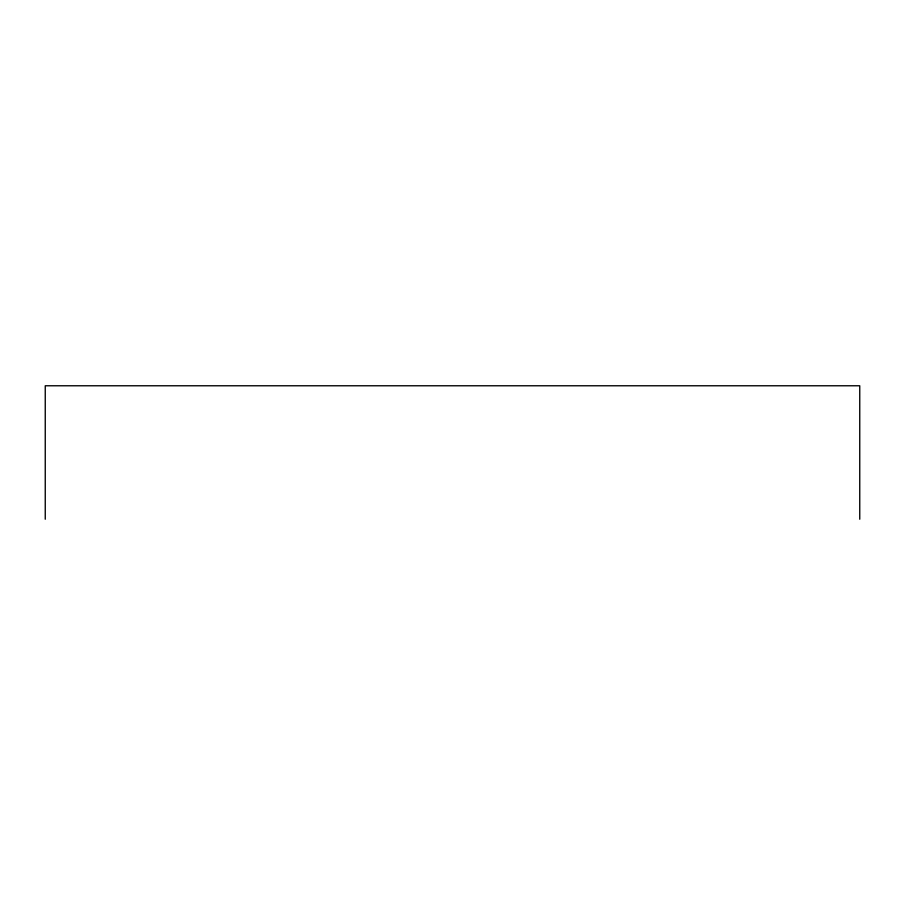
<?xml version="1.0" encoding="UTF-8"?>
<svg xmlns="http://www.w3.org/2000/svg" width="905" height="905" viewBox="0 0 905 905"><rect width="100%" height="100%" fill="white"/><g stroke="black" fill="none" stroke-linecap="round" stroke-linejoin="round"><path stroke-width="1.36" d="M859.75 519.232L859.75 385.768L45.25 385.768L45.25 519.232"/></g></svg>
